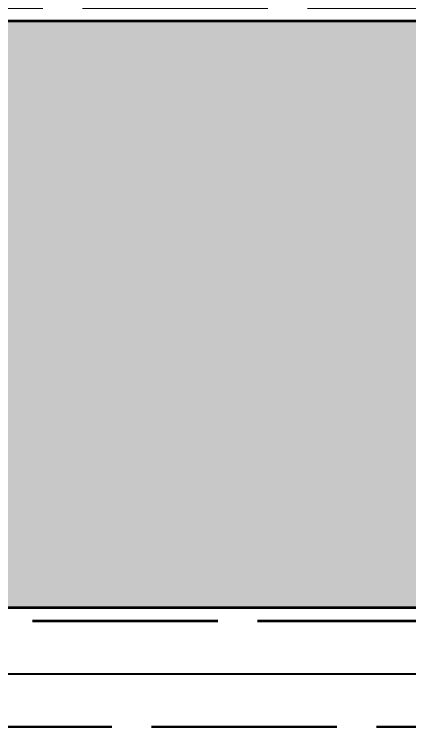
# Model space of a CAD drawing. Header units: millimetres. Extents: x 71 to 41929, y 71 to 131329.
# Drawn here: x 21240 to 22294, y 111763 to 113659 of the extents above; entities that cross this region are included whole.
import ezdxf

# ---------------------------------------------------------------- set-up
doc = ezdxf.new("R2010")
doc.units = ezdxf.units.MM
doc.linetypes.add('DASH_494_106', pattern=[599.722222, 493.888889, -105.833333])
for name, color, linetype in [('GEOFAB', 5, 'Continuous'), ('MODULE_ART', 7, 'Continuous'), ('TANK', 7, 'Continuous')]:
    doc.layers.add(name, color=color, linetype=linetype)

# ---------------------------------------------------------------- blocks, each defined once
blk = doc.blocks.new('atlancube_face')
at = {"true_color": 0x000000}
blk.add_solid([(-1.8, -1.8), (1151.8, -1.8), (-1.8, 781.8), (1151.8, 781.8)], dxfattribs=at)

msp = doc.modelspace()

# ---------------------------------------------------------------- linework, layer by layer
at = {"layer": 'GEOFAB', "color": 6, "lineweight": 40}
msp.add_line((8553.3, 111904.4), (23856.1, 111904.4), dxfattribs=at)
at = {"layer": 'GEOFAB', "color": 5, "linetype": 'DASH_494_106', "lineweight": 50}
msp.add_line((8412.2, 111763.2), (23997.2, 111763.2), dxfattribs=at)
at = {"layer": 'GEOFAB', "color": 5, "linetype": 'DASH_494_106', "lineweight": 53}
msp.add_lwpolyline([(8694.4, 112045.5), (23715, 112045.5), (23715, 113676), (8694.4, 113676)], close=True, dxfattribs=at)
at = {"layer": 'TANK', "lineweight": 53}
msp.add_lwpolyline([(8729.7, 112080.7), (23679.7, 112080.7), (23679.7, 113640.7), (8729.7, 113640.7)], close=True, dxfattribs=at)

# ---------------------------------------------------------------- block references
at = {"layer": 'MODULE_ART'}
for p in [(20229.7, 112860.7), (21379.7, 112860.7), (20229.7, 112080.7), (21379.7, 112080.7)]:
    msp.add_blockref('atlancube_face', p, dxfattribs=at)

doc.saveas('drawing.dxf')
